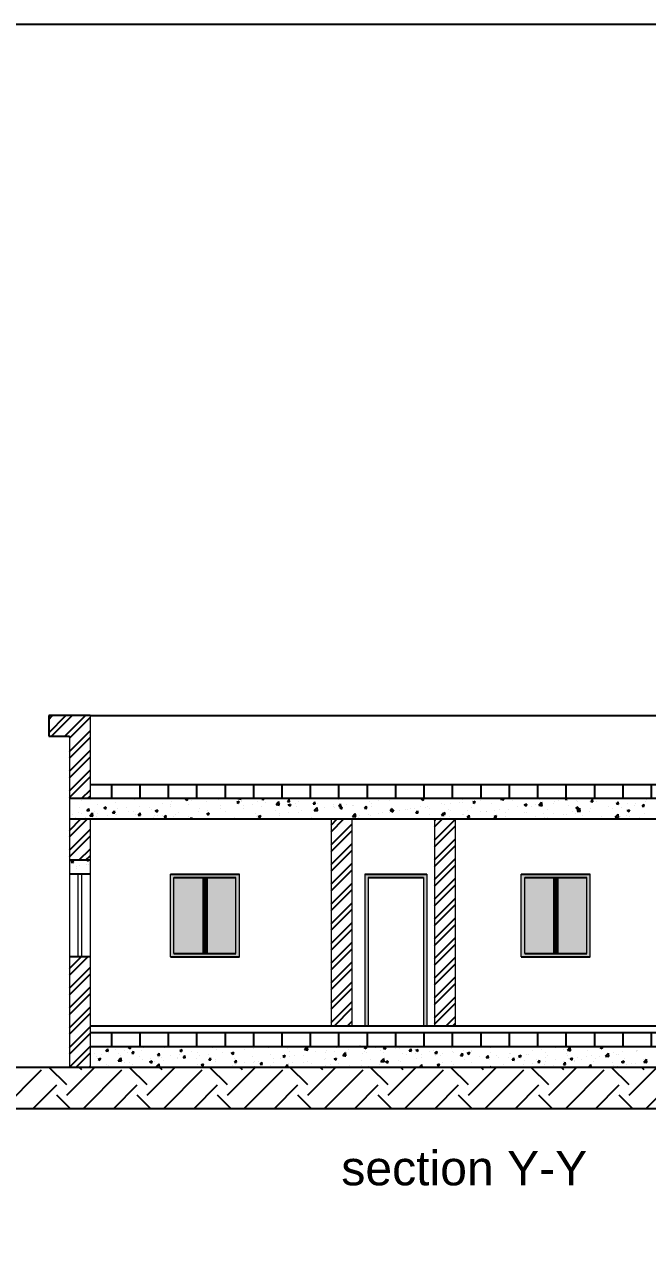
# Model space of a CAD drawing. Header units: inches. Extents: x -59 to 212, y 9 to 737.
# Drawn here: x 97.2 to 106.24, y 29.6 to 47.48 of the extents above; entities that cross this region are included whole.
import ezdxf

# ---------------------------------------------------------------- set-up
doc = ezdxf.new("R2010")
doc.units = ezdxf.units.IN
doc.header["$MEASUREMENT"] = 0
doc.styles.get("Standard").update_dxf_attribs({"font": 'arial.ttf'})

msp = doc.modelspace()

# ---------------------------------------------------------------- hatches: boundary and pattern name
h = msp.add_hatch()
h.set_pattern_fill('ANSI32', color=32, scale=0.54)
h.set_pattern_definition([(45, (-48.76228, 0), (-0.14318912, 0.14318912), []), (45, (-48.66682, 0), (-0.14318912, 0.14318912), [])])
h.paths.add_polyline_path([(103.44672, 35.94638), (103.14672, 35.94638), (103.14672, 32.94638), (103.44672, 32.94638)])
h.paths.add_polyline_path([(101.94672, 35.94638), (101.64672, 35.94638), (101.64672, 32.94638), (101.94672, 32.94638)])
h.paths.add_polyline_path([(108.04672, 35.94638), (107.74672, 35.94638), (107.74672, 32.94638), (108.04672, 32.94638)])
h.paths.add_polyline_path([(112.04672, 35.94638), (111.74672, 35.94638), (111.74672, 32.34638), (112.04672, 32.34638)])
h.paths.add_polyline_path([(112.04672, 37.14638), (112.34672, 37.14638), (112.34672, 37.44638), (111.74672, 37.44638), (111.74672, 36.24638), (112.04672, 36.24638)])
h.paths.add_polyline_path([(98.14672, 37.44638), (97.54672, 37.44638), (97.54672, 37.14638), (97.84672, 37.14638), (97.84672, 36.24638), (98.14672, 36.24638)])
h.paths.add_polyline_path([(98.14672, 35.94638), (97.84672, 35.94638), (97.84672, 35.34638), (98.14672, 35.34638)])
h.paths.add_polyline_path([(98.14672, 33.94638), (97.84672, 33.94638), (97.84672, 32.34638), (98.14672, 32.34638)])
h = msp.add_hatch()
h.set_pattern_fill('ANSI31', color=0, scale=3.3, angle=45)
h.set_pattern_definition([(90, (-30.6514, 0), (-0.4125, 8e-17), [])])
h.paths.add_polyline_path([(111.74672, 32.84638), (101.84672, 32.84638), (101.84672, 32.64638), (111.74672, 32.64638)])
h.paths.add_polyline_path([(101.84672, 32.84638), (98.14672, 32.84638), (98.14672, 32.64638), (101.84672, 32.64638)])
h.paths.add_polyline_path([(111.74672, 36.44638), (98.14672, 36.44638), (98.14672, 36.24638), (111.74672, 36.24638)])
h = msp.add_hatch(color=32)
h.dxf.hatch_style = 1
h.paths.add_polyline_path([(100.31589, 35.14638), (99.31589, 35.14638), (99.31589, 33.94638), (100.31589, 33.94638)])
h.paths.add_polyline_path([(99.36589, 35.09638), (99.36589, 33.99638), (100.26589, 33.99638), (100.26589, 35.09638)], flags=16)
h = msp.add_hatch(color=256)
h.dxf.hatch_style = 1
h.set_gradient(color1=(173, 221, 247), color2=(122, 175, 223))
h.paths.add_polyline_path([(99.79089, 35.09638), (99.36589, 35.09638), (99.36589, 33.99638), (99.79089, 33.99638)])
h.paths.add_polyline_path([(100.26589, 35.09638), (99.84089, 35.09638), (99.84089, 33.99638), (100.26589, 33.99638)])
h = msp.add_hatch(color=32)
h.dxf.hatch_style = 1
h.paths.add_polyline_path([(99.84089, 35.09638), (99.81589, 35.09638), (99.81589, 33.99638), (99.84089, 33.99638)])
h.paths.add_polyline_path([(99.81589, 35.09638), (99.79089, 35.09638), (99.79089, 33.99638), (99.81589, 33.99638)])
h = msp.add_hatch(color=32)
h.dxf.hatch_style = 1
h.paths.add_polyline_path([(103.03632, 35.14638), (102.13632, 35.14638), (102.13632, 32.94638), (102.18632, 32.94638), (102.18632, 35.09638), (102.98632, 35.09638), (102.98632, 32.94638), (103.03632, 32.94638)])
h = msp.add_hatch(color=32)
h.dxf.hatch_style = 1
h.paths.add_polyline_path([(105.40787, 35.14638), (104.40787, 35.14638), (104.40787, 33.94638), (105.40787, 33.94638)])
h.paths.add_polyline_path([(104.45787, 35.09638), (104.45787, 33.99638), (105.35787, 33.99638), (105.35787, 35.09638)], flags=16)
h = msp.add_hatch(color=256)
h.dxf.hatch_style = 1
h.set_gradient(color1=(173, 221, 247), color2=(122, 175, 223))
h.paths.add_polyline_path([(104.88287, 35.09638), (104.45787, 35.09638), (104.45787, 33.99638), (104.88287, 33.99638)])
h.paths.add_polyline_path([(105.35787, 35.09638), (104.93287, 35.09638), (104.93287, 33.99638), (105.35787, 33.99638)])
h = msp.add_hatch(color=32)
h.dxf.hatch_style = 1
h.paths.add_polyline_path([(104.93287, 35.09638), (104.90787, 35.09638), (104.90787, 33.99638), (104.93287, 33.99638)])
h.paths.add_polyline_path([(104.90787, 35.09638), (104.88287, 35.09638), (104.88287, 33.99638), (104.90787, 33.99638)])
h = msp.add_hatch()
h.set_pattern_fill('EARTH', color=0, scale=3.3, angle=45)
h.set_pattern_definition([(45, (-48.7623, 0), (1e-16, 1.166726), [0.825, -0.825]), (45, (-48.98104, 0.2188), (1e-16, 1.166726), [0.825, -0.825]), (45, (-49.1998, 0.4375), (1e-16, 1.166726), [0.825, -0.825]), (135, (-49.1998, 0.5834), (-1.166726, 1e-16), [0.825, -0.825]), (135, (-48.98104, 0.8021), (-1.166726, 1e-16), [0.825, -0.825]), (135, (-48.7623, 1.0209), (-1.166726, 1e-16), [0.825, -0.825])])
h.paths.add_polyline_path([(115.19793, 32.34638), (76.05983, 32.34638), (76.05983, 31.74638), (115.19793, 31.74638)])

# ---------------------------------------------------------------- linework, layer by layer
at = {"color": 32}
for p, q in [((98.14672, 37.44638), (97.54672, 37.44638)), ((97.54672, 37.44638), (97.54672, 37.14638)), ((97.54672, 37.14638), (97.84672, 37.14638))]:
    msp.add_line(p, q, dxfattribs=at)
at = {"color": 32, "lineweight": 0}
for p, q in [((98.14672, 37.44638), (98.14672, 36.24638)), ((97.84672, 37.14638), (97.84672, 32.34638)), ((98.14672, 35.94638), (98.14672, 32.34638)), ((101.64672, 35.94638), (101.64672, 32.94638)), ((101.94672, 35.94638), (101.94672, 32.94638)), ((103.14672, 35.94638), (103.14672, 32.94638)), ((103.44672, 35.94638), (103.44672, 32.94638)), ((97.97172, 35.14638), (97.97172, 33.94638)), ((98.02172, 35.14638), (98.02172, 33.94638))]:
    msp.add_line(p, q, dxfattribs=at)
for p, q in [((98.14672, 37.44638), (111.74672, 37.44638)), ((98.14672, 36.44638), (111.74672, 36.44638)), ((97.84672, 36.24638), (112.04672, 36.24638)), ((97.84672, 35.94638), (112.04672, 35.94638)), ((98.14672, 35.34638), (97.84672, 35.34638)), ((98.14672, 35.14638), (97.84672, 35.14638)), ((99.79089, 35.09638), (99.79089, 33.99638)), ((99.81589, 35.09638), (99.81589, 33.99638)), ((99.84089, 35.09638), (99.84089, 33.99638)), ((104.88287, 35.09638), (104.88287, 33.99638)), ((104.90787, 35.09638), (104.90787, 33.99638)), ((104.93287, 35.09638), (104.93287, 33.99638)), ((98.14672, 33.94638), (97.84672, 33.94638)), ((98.14672, 32.94638), (111.74672, 32.94638)), ((98.14672, 32.84638), (111.74672, 32.84638)), ((98.14672, 32.64638), (111.74672, 32.64638)), ((76.05983, 32.34638), (115.19793, 32.34638)), ((76.05983, 31.74638), (115.19793, 31.74638))]:
    msp.add_line(p, q)
at = {"color": 0, "linetype": 'Continuous'}
for p, q in [((97.98729, 36.11786), (97.98729, 36.11786)), ((98.02504, 36.21028), (98.02504, 36.21028)), ((98.15522, 36.22742), (98.15522, 36.22742)), ((98.24994, 36.15115), (98.24994, 36.15115)), ((98.34622, 36.10667), (98.38263, 36.12065)), ((98.37209, 36.08923), (98.38263, 36.12065)), ((98.52002, 36.19013), (98.52002, 36.19013)), ((98.78701, 36.22675), (98.78701, 36.22675)), ((98.87089, 36.13456), (98.87089, 36.13456)), ((99.1993, 36.17779), (99.1993, 36.17779)), ((99.31001, 36.15932), (99.31001, 36.15932)), ((99.31342, 36.12592), (99.31342, 36.12592)), ((99.32947, 36.19493), (99.32947, 36.19493)), ((99.52641, 36.22086), (99.52641, 36.22086)), ((99.53044, 36.23275), (99.56597, 36.24638)), ((99.53044, 36.23275), (99.55631, 36.2153)), ((99.55631, 36.2153), (99.56674, 36.24638)), ((99.58041, 36.16253), (99.58041, 36.16253)), ((99.61327, 36.21138), (99.61327, 36.21138)), ((99.74081, 36.23477), (99.74081, 36.23477)), ((99.84307, 36.19582), (99.84307, 36.19582)), ((100.0184, 36.22305), (100.0184, 36.22305)), ((100.04113, 36.14926), (100.04113, 36.14926)), ((100.11315, 36.23481), (100.11315, 36.23481)), ((100.27775, 36.1911), (100.31416, 36.20508)), ((100.27775, 36.1911), (100.30362, 36.17365)), ((100.29271, 36.24194), (100.33896, 36.23476)), ((100.29274, 36.24197), (100.29697, 36.24638)), ((100.29599, 36.21132), (100.29599, 36.21132)), ((100.30362, 36.17365), (100.31416, 36.20508)), ((100.33896, 36.23476), (100.3376, 36.24638)), ((100.34438, 36.20131), (100.34438, 36.20131)), ((100.37355, 36.1453), (100.37355, 36.1453)), ((100.50372, 36.16244), (100.50372, 36.16244)), ((100.57358, 36.19959), (100.57358, 36.19959)), ((100.63647, 36.13161), (100.63647, 36.13161)), ((100.64063, 36.23205), (100.65265, 36.24638)), ((100.64063, 36.23205), (100.67171, 36.22933)), ((100.67171, 36.22933), (100.66856, 36.24638)), ((100.70066, 36.18836), (100.70066, 36.18836)), ((100.84767, 36.15587), (100.89392, 36.14869)), ((100.84771, 36.1559), (100.88821, 36.19811)), ((100.85117, 36.18786), (100.85117, 36.18786)), ((100.89392, 36.14869), (100.88818, 36.19808)), ((100.90655, 36.1706), (100.90655, 36.1706)), ((101.0136, 36.19942), (101.03867, 36.2293)), ((101.0136, 36.19942), (101.04468, 36.1967)), ((101.02506, 36.14945), (101.06147, 36.16343)), ((101.02506, 36.14945), (101.05092, 36.13201)), ((101.02907, 36.2316), (101.02907, 36.2316)), ((101.04468, 36.1967), (101.03867, 36.22929)), ((101.05092, 36.13201), (101.06147, 36.16343)), ((101.12875, 36.17613), (101.12875, 36.17613)), ((101.14949, 36.12344), (101.14949, 36.12344)), ((101.17354, 36.20721), (101.17354, 36.20721)), ((101.38658, 36.16679), (101.41165, 36.19666)), ((101.38658, 36.16679), (101.41766, 36.16407)), ((101.40267, 36.06983), (101.44317, 36.11204)), ((101.40634, 36.1644), (101.40634, 36.1644)), ((101.41766, 36.16407), (101.41165, 36.19666)), ((101.43619, 36.2405), (101.43619, 36.2405)), ((101.44889, 36.06262), (101.44314, 36.11201)), ((101.45275, 36.1755), (101.45275, 36.1755)), ((101.5478, 36.11281), (101.5478, 36.11281)), ((101.67797, 36.12995), (101.67797, 36.12995)), ((101.68393, 36.15267), (101.68393, 36.15267)), ((101.756, 36.22755), (101.756, 36.22755)), ((101.75955, 36.13416), (101.78462, 36.16403)), ((101.75955, 36.13416), (101.79063, 36.13144)), ((101.77237, 36.10781), (101.80878, 36.12178)), ((101.79063, 36.13144), (101.78462, 36.16403)), ((101.79823, 36.09036), (101.80877, 36.12178)), ((101.87491, 36.15587), (101.87491, 36.15587)), ((101.96152, 36.14095), (101.96152, 36.14095)), ((101.96694, 36.143), (101.96694, 36.143)), ((102.13253, 36.10153), (102.1576, 36.1314)), ((102.16361, 36.09881), (102.1576, 36.1314)), ((102.20332, 36.19911), (102.20332, 36.19911)), ((102.22959, 36.17629), (102.22959, 36.17629)), ((102.2391, 36.12922), (102.2391, 36.12922)), ((102.3335, 36.21625), (102.3335, 36.21625)), ((102.49967, 36.21527), (102.49967, 36.21527)), ((102.51669, 36.11749), (102.51669, 36.11749)), ((102.53044, 36.24217), (102.53044, 36.24217)), ((102.94756, 36.1255), (102.94756, 36.1255)), ((102.95659, 36.23388), (102.98916, 36.24638)), ((102.95659, 36.23388), (102.98245, 36.21643)), ((102.98245, 36.21643), (102.9925, 36.24638)), ((103.02299, 36.11207), (103.02299, 36.11207)), ((103.04917, 36.12338), (103.04917, 36.12338)), ((103.25082, 36.17756), (103.25082, 36.17756)), ((103.29307, 36.15106), (103.29307, 36.15106)), ((103.37757, 36.16662), (103.37757, 36.16662)), ((103.50775, 36.18376), (103.50775, 36.18376)), ((103.55407, 36.22961), (103.55407, 36.22961)), ((103.56006, 36.18767), (103.56006, 36.18767)), ((103.67867, 36.11544), (103.67867, 36.11544)), ((103.7039, 36.19223), (103.74031, 36.20621)), ((103.7039, 36.19223), (103.72976, 36.17479)), ((103.70469, 36.20968), (103.70469, 36.20968)), ((103.72976, 36.17479), (103.7403, 36.20621)), ((103.82272, 36.22096), (103.82272, 36.22096)), ((103.98193, 36.16749), (103.98193, 36.16749)), ((104.10853, 36.23206), (104.15477, 36.22488)), ((104.10856, 36.23209), (104.12227, 36.24638)), ((104.15477, 36.22488), (104.15227, 36.24638)), ((104.28519, 36.21955), (104.28519, 36.21955)), ((104.35346, 36.12346), (104.35346, 36.12346)), ((104.39531, 36.24159), (104.39531, 36.24159)), ((104.4512, 36.15059), (104.48761, 36.16456)), ((104.4512, 36.15059), (104.47707, 36.13314)), ((104.47707, 36.13314), (104.48761, 36.16456)), ((104.55182, 36.13413), (104.55182, 36.13413)), ((104.61612, 36.15675), (104.61612, 36.15675)), ((104.66349, 36.14599), (104.70974, 36.13881)), ((104.66352, 36.14602), (104.70402, 36.18823)), ((104.6729, 36.22986), (104.6729, 36.22986)), ((104.682, 36.15126), (104.682, 36.15126)), ((104.70974, 36.13881), (104.70399, 36.1882)), ((104.87894, 36.17719), (104.87894, 36.17719)), ((104.8862, 36.19574), (104.8862, 36.19574)), ((104.95049, 36.21813), (104.95049, 36.21813)), ((105.04418, 36.23162), (105.05657, 36.24638)), ((105.04418, 36.23162), (105.07526, 36.2289)), ((105.07526, 36.2289), (105.07204, 36.24638)), ((105.09029, 36.14168), (105.09029, 36.14168)), ((105.15318, 36.23235), (105.15318, 36.23235)), ((105.19851, 36.10894), (105.23492, 36.12292)), ((105.20735, 36.22043), (105.20735, 36.22043)), ((105.22438, 36.09149), (105.23492, 36.12292)), ((105.22808, 36.2064), (105.22808, 36.2064)), ((105.33752, 36.23757), (105.33752, 36.23757)), ((105.39355, 36.19373), (105.39355, 36.19373)), ((105.41716, 36.19899), (105.44222, 36.22886)), ((105.41716, 36.19899), (105.44824, 36.19627)), ((105.44824, 36.19627), (105.44222, 36.22886)), ((105.50566, 36.19467), (105.50566, 36.19467)), ((105.6796, 36.13152), (105.6796, 36.13152)), ((105.69681, 36.24579), (105.69681, 36.24579)), ((105.78325, 36.18295), (105.78325, 36.18295)), ((105.79013, 36.16636), (105.8152, 36.19623)), ((105.79013, 36.16636), (105.82121, 36.16364)), ((105.82121, 36.16363), (105.8152, 36.19623)), ((105.85625, 36.11877), (105.85625, 36.11877)), ((105.94659, 36.16814), (105.94659, 36.16814)), ((105.9512, 36.24107), (105.9512, 36.24107)), ((106.05319, 36.1447), (106.05319, 36.1447)), ((106.06084, 36.17122), (106.06084, 36.17122)), ((106.16311, 36.13372), (106.18817, 36.1636)), ((106.16311, 36.13372), (106.19419, 36.13101)), ((106.19419, 36.131), (106.18817, 36.1636)), ((106.20924, 36.20143), (106.20924, 36.20143)), ((106.22879, 36.22934), (106.22879, 36.22934)), ((97.88825, 36.00519), (97.88825, 36.00519)), ((97.92864, 35.94638), (97.94571, 35.95293)), ((97.94351, 35.94638), (97.94571, 35.95293)), ((97.97403, 36.03943), (97.97403, 36.03943)), ((98.01843, 36.02233), (98.01843, 36.02233)), ((98.08367, 35.96958), (98.08367, 35.96958)), ((98.09699, 35.9511), (98.09699, 35.9511)), ((98.10195, 36.06933), (98.12702, 36.0992)), ((98.10195, 36.06933), (98.13303, 36.06661)), ((98.13303, 36.06661), (98.12702, 36.0992)), ((98.14179, 35.99361), (98.18804, 35.98643)), ((98.14182, 35.99364), (98.18232, 36.03585)), ((98.18804, 35.98643), (98.18229, 36.03582)), ((98.21537, 36.04825), (98.21537, 36.04825)), ((98.24362, 35.97804), (98.24362, 35.97804)), ((98.25161, 36.0277), (98.25161, 36.0277)), ((98.34622, 36.10667), (98.37209, 36.08923)), ((98.36125, 35.95785), (98.36125, 35.95785)), ((98.40024, 36.00316), (98.40024, 36.00316)), ((98.47493, 36.0367), (98.49999, 36.06657)), ((98.47493, 36.0367), (98.50601, 36.03398)), ((98.50601, 36.03398), (98.49999, 36.06657)), ((98.5137, 36.01703), (98.5137, 36.01703)), ((98.5292, 36.01597), (98.5292, 36.01597)), ((98.54377, 36.09149), (98.54377, 36.09149)), ((98.67395, 36.10863), (98.67395, 36.10863)), ((98.7035, 36.05521), (98.7035, 36.05521)), ((98.73403, 35.94638), (98.73729, 35.94978)), ((98.73765, 35.94638), (98.73726, 35.94975)), ((98.78069, 36.05364), (98.78069, 36.05364)), ((98.80679, 36.00424), (98.80679, 36.00424)), ((98.8479, 36.00407), (98.87297, 36.03394)), ((98.8479, 36.00407), (98.87898, 36.00135)), ((98.87898, 36.00135), (98.87297, 36.03394)), ((99.00676, 36.10727), (99.00676, 36.10727)), ((99.04334, 36.08693), (99.04334, 36.08693)), ((99.0625, 35.9727), (99.0625, 35.9727)), ((99.08438, 35.99251), (99.08438, 35.99251)), ((99.09353, 36.06503), (99.12994, 36.07901)), ((99.09353, 36.06503), (99.11939, 36.04758)), ((99.11939, 36.04758), (99.12994, 36.07901)), ((99.13136, 35.99309), (99.13136, 35.99309)), ((99.19268, 35.98983), (99.19268, 35.98983)), ((99.22088, 35.97144), (99.24595, 36.00131)), ((99.22088, 35.97144), (99.25196, 35.96872)), ((99.25196, 35.96872), (99.24594, 36.00131)), ((99.3071, 35.95281), (99.3071, 35.95281)), ((99.36196, 35.98078), (99.36196, 35.98078)), ((99.38962, 36.01576), (99.38962, 36.01576)), ((99.43461, 36.04515), (99.43461, 36.04515)), ((99.57409, 35.98943), (99.57409, 35.98943)), ((99.60021, 35.94638), (99.61892, 35.96868)), ((99.62303, 35.94638), (99.61892, 35.96868)), ((99.63955, 35.96906), (99.63955, 35.96906)), ((99.71802, 36.059), (99.71802, 36.059)), ((99.73787, 36.0972), (99.73787, 36.0972)), ((99.83674, 36.02272), (99.83674, 36.02272)), ((99.84084, 36.02338), (99.87724, 36.03736)), ((99.84084, 36.02338), (99.8667, 36.00594)), ((99.8482, 36.07614), (99.8482, 36.07614)), ((99.8667, 36.00594), (99.87724, 36.03736)), ((99.91714, 35.95733), (99.91714, 35.95733)), ((100.04514, 36.10206), (100.04514, 36.10206)), ((100.10682, 36.06171), (100.10682, 36.06171)), ((100.23972, 35.96728), (100.23972, 35.96728)), ((100.36693, 35.95734), (100.36693, 35.95734)), ((100.37381, 36.09832), (100.37381, 36.09832)), ((100.54298, 36.01933), (100.54298, 36.01933)), ((100.56387, 35.98327), (100.56387, 35.98327)), ((100.58814, 35.98174), (100.62455, 35.99571)), ((100.58814, 35.98174), (100.61401, 35.96429)), ((100.61401, 35.96429), (100.62455, 35.99571)), ((100.63014, 35.9585), (100.63014, 35.9585)), ((100.84623, 36.07139), (100.84623, 36.07139)), ((100.89227, 36.02651), (100.89227, 36.02651)), ((100.90023, 35.99749), (100.90023, 35.99749)), ((101.02245, 36.04364), (101.02245, 36.04364)), ((101.16721, 36.0341), (101.16721, 36.0341)), ((101.21939, 36.06957), (101.21939, 36.06957)), ((101.35183, 35.94638), (101.37186, 35.95407)), ((101.36928, 35.94638), (101.37186, 35.95407)), ((101.40264, 36.0698), (101.44889, 36.06262)), ((101.42987, 36.06739), (101.42987, 36.06739)), ((101.69995, 36.10638), (101.69995, 36.10638)), ((101.73812, 35.95078), (101.73812, 35.95078)), ((101.77237, 36.10781), (101.79823, 36.09036)), ((101.95761, 35.98373), (102.00385, 35.97655)), ((101.95764, 35.98376), (101.99814, 36.02597)), ((101.96061, 35.96989), (101.96061, 35.96989)), ((102.00385, 35.97655), (101.99811, 36.02594)), ((102.03779, 35.96934), (102.03779, 35.96934)), ((102.06652, 35.99401), (102.06652, 35.99401)), ((102.13253, 36.10153), (102.16361, 36.09881)), ((102.1967, 36.01115), (102.1967, 36.01115)), ((102.22327, 36.00318), (102.22327, 36.00318)), ((102.34105, 36.0214), (102.34105, 36.0214)), ((102.39364, 36.03708), (102.39364, 36.03708)), ((102.49335, 36.04217), (102.49335, 36.04217)), ((102.5055, 36.0689), (102.53057, 36.09877)), ((102.5055, 36.0689), (102.53658, 36.06618)), ((102.51967, 36.06616), (102.55608, 36.08014)), ((102.51967, 36.06616), (102.54554, 36.04872)), ((102.53658, 36.06617), (102.53057, 36.09877)), ((102.54554, 36.04872), (102.55608, 36.08014)), ((102.6443, 36.07345), (102.6443, 36.07345)), ((102.72205, 36.08032), (102.72205, 36.08032)), ((102.76034, 36.07878), (102.76034, 36.07878)), ((102.7689, 35.95927), (102.7689, 35.95927)), ((102.79428, 36.10576), (102.79428, 36.10576)), ((102.85222, 36.09745), (102.85222, 36.09745)), ((102.87848, 36.03626), (102.90355, 36.06614)), ((102.87848, 36.03626), (102.90956, 36.03355)), ((102.90956, 36.03354), (102.90355, 36.06614)), ((103.07187, 36.09403), (103.07187, 36.09403)), ((103.07216, 36.01133), (103.07216, 36.01133)), ((103.24078, 35.96152), (103.24078, 35.96152)), ((103.25145, 36.00363), (103.27652, 36.03351)), ((103.25145, 36.00363), (103.28254, 36.00091)), ((103.26698, 36.02452), (103.30339, 36.03849)), ((103.26698, 36.02452), (103.29285, 36.00707)), ((103.28253, 36.00091), (103.27652, 36.03351)), ((103.28675, 35.97795), (103.28675, 35.97795)), ((103.29284, 36.00707), (103.30339, 36.03849)), ((103.34945, 36.0823), (103.34945, 36.0823)), ((103.37095, 35.97866), (103.37095, 35.97866)), ((103.37542, 36.06338), (103.37542, 36.06338)), ((103.55374, 36.01457), (103.55374, 36.01457)), ((103.56789, 36.00459), (103.56789, 36.00459)), ((103.62443, 35.971), (103.6495, 36.00088)), ((103.62443, 35.971), (103.65551, 35.96828)), ((103.62704, 36.07057), (103.62704, 36.07057)), ((103.65551, 35.96828), (103.6495, 36.00088)), ((103.81639, 36.04786), (103.81639, 36.04786)), ((103.8963, 36.04782), (103.8963, 36.04782)), ((103.90463, 36.05885), (103.90463, 36.05885)), ((104.00413, 35.94638), (104.02247, 35.96825)), ((104.01429, 35.98287), (104.0507, 35.99685)), ((104.01429, 35.98287), (104.04015, 35.96542)), ((104.02651, 35.94638), (104.02247, 35.96825)), ((104.02648, 36.06496), (104.02648, 36.06496)), ((104.04015, 35.96542), (104.0507, 35.99685)), ((104.08647, 36.08685), (104.08647, 36.08685)), ((104.18052, 35.98552), (104.18052, 35.98552)), ((104.18222, 36.04712), (104.18222, 36.04712)), ((104.22342, 36.09089), (104.22342, 36.09089)), ((104.34714, 35.95035), (104.34714, 35.95035)), ((104.4598, 36.03539), (104.4598, 36.03539)), ((104.48378, 36.03757), (104.48378, 36.03757)), ((104.60979, 35.98364), (104.60979, 35.98364)), ((104.73739, 36.02366), (104.73739, 36.02366)), ((104.74214, 35.9721), (104.74214, 35.9721)), ((104.77503, 35.94638), (104.798, 35.9552)), ((104.78704, 36.08963), (104.78704, 36.08963)), ((104.79504, 35.94638), (104.798, 35.9552)), ((104.87987, 36.02263), (104.87987, 36.02263)), ((105.01498, 36.01193), (105.01498, 36.01193)), ((105.07055, 36.01533), (105.07055, 36.01533)), ((105.14686, 36.05924), (105.14686, 36.05924)), ((105.19851, 36.10894), (105.22438, 36.0915)), ((105.20073, 36.03247), (105.20073, 36.03247)), ((105.21846, 36.05992), (105.2647, 36.05274)), ((105.21849, 36.05995), (105.25899, 36.10216)), ((105.2647, 36.05274), (105.25896, 36.10213)), ((105.29257, 36.0002), (105.29257, 36.0002)), ((105.39767, 36.0584), (105.39767, 36.0584)), ((105.40952, 36.09253), (105.40952, 36.09253)), ((105.57016, 35.98847), (105.57016, 35.98847)), ((105.67327, 35.95842), (105.67327, 35.95842)), ((105.72607, 36.10163), (105.72607, 36.10163)), ((105.77342, 35.97385), (105.81967, 35.96667)), ((105.77345, 35.97388), (105.81396, 36.01609)), ((105.81967, 35.96667), (105.81392, 36.01606)), ((105.84774, 35.97675), (105.84774, 35.97675)), ((105.94026, 35.99503), (105.94026, 35.99503)), ((105.94582, 36.0673), (105.98223, 36.08127)), ((105.94582, 36.0673), (105.97168, 36.04985)), ((105.97168, 36.04985), (105.98223, 36.08127)), ((105.9786, 35.98758), (105.9786, 35.98758)), ((106.12533, 35.96502), (106.12533, 35.96502)), ((106.20292, 36.02832), (106.20292, 36.02832)), ((97.87328, 35.31968), (97.89568, 35.34638)), ((97.87328, 35.31968), (97.90436, 35.31696)), ((97.90436, 35.31696), (97.89893, 35.34638)), ((97.94344, 35.23334), (97.94344, 35.23334)), ((97.95567, 35.25233), (97.95567, 35.25233)), ((97.99659, 35.27111), (97.99659, 35.27111)), ((98.09545, 35.29263), (98.09545, 35.29263)), ((98.10227, 35.34638), (98.11904, 35.33507)), ((98.11904, 35.33507), (98.12283, 35.34638)), ((98.12676, 35.28825), (98.12676, 35.28825)), ((98.21392, 32.54457), (98.21392, 32.54457)), ((98.37833, 32.5817), (98.4034, 32.61158)), ((98.37833, 32.5817), (98.40941, 32.57898)), ((98.38724, 32.55493), (98.38724, 32.55493)), ((98.40941, 32.57898), (98.4034, 32.61158)), ((98.51718, 32.59662), (98.51718, 32.59662)), ((98.56674, 32.53991), (98.56674, 32.53991)), ((98.65423, 32.59155), (98.65423, 32.59155)), ((98.69692, 32.55704), (98.69692, 32.55704)), ((98.70212, 32.62968), (98.73853, 32.64366)), ((98.70212, 32.62968), (98.72799, 32.61223)), ((98.72798, 32.61223), (98.73853, 32.64366)), ((98.75131, 32.54907), (98.77638, 32.57895)), ((98.75131, 32.54907), (98.78239, 32.54635)), ((98.78239, 32.54635), (98.77637, 32.57894)), ((98.89386, 32.58297), (98.89386, 32.58297)), ((98.91688, 32.62484), (98.91688, 32.62484)), ((99.12428, 32.51644), (99.14935, 32.54631)), ((99.15536, 32.51372), (99.14935, 32.54631)), ((99.22226, 32.62621), (99.22226, 32.62621)), ((99.35244, 32.64335), (99.35244, 32.64335)), ((99.44943, 32.58804), (99.48584, 32.60201)), ((99.44943, 32.58804), (99.47529, 32.57059)), ((99.47529, 32.57059), (99.48584, 32.60201)), ((99.62554, 32.57081), (99.62554, 32.57081)), ((99.71028, 32.56062), (99.71028, 32.56062)), ((99.9288, 32.62287), (99.9288, 32.62287)), ((99.98036, 32.59961), (99.98036, 32.59961)), ((100.06811, 32.55048), (100.06811, 32.55048)), ((100.19673, 32.54639), (100.23314, 32.56037)), ((100.19673, 32.54639), (100.2226, 32.52894)), ((100.2226, 32.52894), (100.23314, 32.56037)), ((100.24735, 32.63622), (100.24735, 32.63622)), ((100.39651, 32.59372), (100.39651, 32.59372)), ((100.46401, 32.63688), (100.46401, 32.63688)), ((100.52669, 32.61085), (100.52669, 32.61085)), ((100.72363, 32.63678), (100.72363, 32.63678)), ((100.74159, 32.62515), (100.74159, 32.62515)), ((101.01918, 32.61342), (101.01918, 32.61342)), ((101.04075, 32.57201), (101.04075, 32.57201)), ((101.26132, 32.60019), (101.30757, 32.59302)), ((101.26135, 32.60023), (101.30186, 32.64244)), ((101.29677, 32.60169), (101.29677, 32.60169)), ((101.30757, 32.59302), (101.30182, 32.64241)), ((101.30341, 32.6053), (101.30341, 32.6053)), ((101.42361, 32.57287), (101.42361, 32.57287)), ((101.57076, 32.56123), (101.57076, 32.56123)), ((101.57349, 32.64429), (101.57349, 32.64429)), ((101.57436, 32.58996), (101.57436, 32.58996)), ((101.70094, 32.57836), (101.70094, 32.57836)), ((101.72687, 32.62493), (101.72687, 32.62493)), ((101.81632, 32.51416), (101.84672, 32.54585)), ((101.84672, 32.54585), (101.85682, 32.55637)), ((101.85194, 32.57824), (101.85194, 32.57824)), ((101.86253, 32.50695), (101.85679, 32.55634)), ((101.89788, 32.60429), (101.89788, 32.60429)), ((102.01989, 32.63636), (102.01989, 32.63636)), ((102.03763, 32.64638), (102.06702, 32.64381)), ((102.06701, 32.64381), (102.06654, 32.64638)), ((102.09681, 32.54108), (102.09681, 32.54108)), ((102.12826, 32.63081), (102.16467, 32.64479)), ((102.12826, 32.63081), (102.15413, 32.61337)), ((102.12953, 32.56651), (102.12953, 32.56651)), ((102.15413, 32.61337), (102.16467, 32.64479)), ((102.15472, 32.56281), (102.15472, 32.56281)), ((102.29748, 32.62463), (102.29748, 32.62463)), ((102.36689, 32.58007), (102.36689, 32.58007)), ((102.40712, 32.55478), (102.40712, 32.55478)), ((102.40891, 32.6139), (102.43398, 32.64377)), ((102.40891, 32.6139), (102.43999, 32.61118)), ((102.43999, 32.61118), (102.43398, 32.64377)), ((102.45798, 32.61486), (102.45798, 32.61486)), ((102.57507, 32.6129), (102.57507, 32.6129)), ((102.63387, 32.61669), (102.63387, 32.61669)), ((102.68471, 32.54305), (102.68471, 32.54305)), ((102.78188, 32.58127), (102.80695, 32.61114)), ((102.78188, 32.58127), (102.81297, 32.57855)), ((102.81296, 32.57855), (102.80695, 32.61114)), ((102.85265, 32.60117), (102.85265, 32.60117)), ((102.87519, 32.54587), (102.87519, 32.54587)), ((102.87557, 32.58917), (102.91198, 32.60315)), ((102.87557, 32.58917), (102.90144, 32.57172)), ((102.90144, 32.57172), (102.91198, 32.60315)), ((103.07213, 32.5718), (103.07213, 32.5718)), ((103.13024, 32.58944), (103.13024, 32.58944)), ((103.15486, 32.54864), (103.17993, 32.57851)), ((103.15486, 32.54864), (103.18594, 32.54592)), ((103.18594, 32.54592), (103.17993, 32.57851)), ((103.26309, 32.537), (103.26309, 32.537)), ((103.40054, 32.61503), (103.40054, 32.61503)), ((103.40783, 32.57771), (103.40783, 32.57771)), ((103.42727, 32.55247), (103.42727, 32.55247)), ((103.52784, 32.51601), (103.5529, 32.54588)), ((103.53072, 32.63217), (103.53072, 32.63217)), ((103.55892, 32.51328), (103.5529, 32.54588)), ((103.56634, 32.58905), (103.56634, 32.58905)), ((103.62288, 32.54752), (103.65929, 32.5615)), ((103.62288, 32.54752), (103.64874, 32.53008)), ((103.64874, 32.53008), (103.65929, 32.5615)), ((103.68542, 32.56598), (103.68542, 32.56598)), ((103.68993, 32.58576), (103.68993, 32.58576)), ((103.8696, 32.6411), (103.8696, 32.6411)), ((103.96001, 32.62475), (103.96001, 32.62475)), ((103.963, 32.55426), (103.963, 32.55426)), ((104.24059, 32.54253), (104.24059, 32.54253)), ((104.24638, 32.53931), (104.24638, 32.53931)), ((104.57479, 32.58254), (104.57479, 32.58254)), ((104.70497, 32.59968), (104.70497, 32.59968)), ((104.75341, 32.56054), (104.75341, 32.56054)), ((104.90191, 32.62561), (104.90191, 32.62561)), ((105.0204, 32.59715), (105.0204, 32.59715)), ((105.06116, 32.53906), (105.06116, 32.53906)), ((105.07714, 32.59032), (105.12338, 32.58314)), ((105.07717, 32.59035), (105.11767, 32.63256)), ((105.12338, 32.58314), (105.11764, 32.63253)), ((105.28305, 32.63044), (105.28305, 32.63044)), ((105.36442, 32.59111), (105.36442, 32.59111)), ((105.55441, 32.63195), (105.59082, 32.64592)), ((105.55441, 32.63195), (105.58028, 32.6145)), ((105.58027, 32.6145), (105.59082, 32.64592)), ((105.63214, 32.50428), (105.67264, 32.54649)), ((105.66767, 32.64317), (105.66767, 32.64317)), ((105.67835, 32.49707), (105.6726, 32.54646)), ((105.74904, 32.55005), (105.74904, 32.55005)), ((105.87922, 32.56719), (105.87922, 32.56719)), ((106.07616, 32.59312), (106.07616, 32.59312)), ((106.07645, 32.56622), (106.07645, 32.56622)), ((106.09553, 32.58105), (106.09553, 32.58105)), ((98.23833, 32.49667), (98.23833, 32.49667)), ((98.2652, 32.46196), (98.30161, 32.47594)), ((98.2652, 32.46196), (98.29107, 32.44452)), ((98.29107, 32.44452), (98.30161, 32.47594)), ((98.3078, 32.52451), (98.3078, 32.52451)), ((98.38091, 32.38183), (98.38091, 32.38183)), ((98.41251, 32.36259), (98.41251, 32.36259)), ((98.55544, 32.43793), (98.60168, 32.43076)), ((98.55547, 32.43797), (98.59597, 32.48018)), ((98.58538, 32.51278), (98.58538, 32.51278)), ((98.60168, 32.43076), (98.59594, 32.48015)), ((98.6479, 32.41844), (98.6479, 32.41844)), ((98.71577, 32.41465), (98.71577, 32.41465)), ((98.75706, 32.37788), (98.75706, 32.37788)), ((98.86297, 32.50105), (98.86297, 32.50105)), ((98.91056, 32.45173), (98.91056, 32.45173)), ((99.01251, 32.42032), (99.04892, 32.4343)), ((99.01251, 32.42032), (99.03838, 32.40287)), ((99.01903, 32.4667), (99.01903, 32.4667)), ((99.03838, 32.40287), (99.04892, 32.4343)), ((99.08547, 32.42111), (99.08547, 32.42111)), ((99.11043, 32.3519), (99.15093, 32.39411)), ((99.12428, 32.51644), (99.15536, 32.51372)), ((99.14056, 32.48932), (99.14056, 32.48932)), ((99.15645, 32.34638), (99.1509, 32.39408)), ((99.18064, 32.49072), (99.18064, 32.49072)), ((99.21564, 32.43825), (99.21564, 32.43825)), ((99.32228, 32.51876), (99.32228, 32.51876)), ((99.41258, 32.46418), (99.41258, 32.46418)), ((99.41815, 32.47759), (99.41815, 32.47759)), ((99.44763, 32.52733), (99.44763, 32.52733)), ((99.49726, 32.48381), (99.52233, 32.51368)), ((99.49726, 32.48381), (99.52834, 32.48109)), ((99.52834, 32.48109), (99.52233, 32.51368)), ((99.69573, 32.46586), (99.69573, 32.46586)), ((99.70396, 32.38752), (99.70396, 32.38752)), ((99.74099, 32.50742), (99.74099, 32.50742)), ((99.75982, 32.37867), (99.79623, 32.39265)), ((99.75982, 32.37867), (99.78568, 32.36123)), ((99.78568, 32.36123), (99.79623, 32.39265)), ((99.87023, 32.45118), (99.8953, 32.48105)), ((99.87023, 32.45118), (99.90131, 32.44846)), ((99.87117, 32.52455), (99.87117, 32.52455)), ((99.90131, 32.44846), (99.8953, 32.48105)), ((99.97332, 32.45414), (99.97332, 32.45414)), ((99.97404, 32.4265), (99.97404, 32.4265)), ((100.21058, 32.36466), (100.21058, 32.36466)), ((100.24103, 32.46312), (100.24103, 32.46312)), ((100.24321, 32.41855), (100.26828, 32.44842)), ((100.24321, 32.41855), (100.27429, 32.41583)), ((100.25091, 32.44241), (100.25091, 32.44241)), ((100.25972, 32.38862), (100.25972, 32.38862)), ((100.27429, 32.41582), (100.26828, 32.44842)), ((100.38989, 32.40576), (100.38989, 32.40576)), ((100.50368, 32.49641), (100.50368, 32.49641)), ((100.51384, 32.41671), (100.51384, 32.41671)), ((100.5285, 32.43068), (100.5285, 32.43068)), ((100.58683, 32.43169), (100.58683, 32.43169)), ((100.61618, 32.38591), (100.64125, 32.41579)), ((100.61618, 32.38591), (100.64726, 32.3832)), ((100.64726, 32.38319), (100.64125, 32.41579)), ((100.76744, 32.36229), (100.76744, 32.36229)), ((100.77376, 32.5354), (100.77376, 32.5354)), ((100.80608, 32.41895), (100.80608, 32.41895)), ((100.8171, 32.46876), (100.8171, 32.46876)), ((100.91524, 32.47492), (100.91524, 32.47492)), ((100.94404, 32.50474), (100.98045, 32.51872)), ((100.94404, 32.50474), (100.96991, 32.4873)), ((100.96991, 32.4873), (100.98045, 32.51872)), ((100.98916, 32.35328), (101.01423, 32.38316)), ((101.02024, 32.35056), (101.01423, 32.38316)), ((101.03443, 32.3989), (101.03443, 32.3989)), ((101.04542, 32.49206), (101.04542, 32.49206)), ((101.08367, 32.40722), (101.08367, 32.40722)), ((101.12035, 32.52082), (101.12035, 32.52082)), ((101.24236, 32.51799), (101.24236, 32.51799)), ((101.24495, 32.40664), (101.24495, 32.40664)), ((101.29708, 32.43219), (101.29708, 32.43219)), ((101.36126, 32.39549), (101.36126, 32.39549)), ((101.54821, 32.4587), (101.54821, 32.4587)), ((101.56414, 32.37327), (101.56414, 32.37327)), ((101.56716, 32.47118), (101.56716, 32.47118)), ((101.63885, 32.38376), (101.63885, 32.38376)), ((101.69135, 32.4631), (101.72776, 32.47707)), ((101.69135, 32.4631), (101.71721, 32.44565)), ((101.71721, 32.44565), (101.72776, 32.47707)), ((101.76109, 32.3992), (101.76109, 32.3992)), ((101.81629, 32.51412), (101.84672, 32.5094)), ((101.83415, 32.50779), (101.83415, 32.50779)), ((101.84672, 32.5094), (101.86253, 32.50695)), ((101.85147, 32.51075), (101.85147, 32.51075)), ((101.91644, 32.37204), (101.91644, 32.37204)), ((102.08949, 32.44243), (102.08949, 32.44243)), ((102.09048, 32.36798), (102.09048, 32.36798)), ((102.19402, 32.36031), (102.19402, 32.36031)), ((102.21967, 32.45957), (102.21967, 32.45957)), ((102.35332, 32.38083), (102.35332, 32.38083)), ((102.36056, 32.40697), (102.36056, 32.40697)), ((102.37125, 32.42805), (102.4175, 32.42088)), ((102.37128, 32.42809), (102.41179, 32.4703)), ((102.4175, 32.42088), (102.41175, 32.47027)), ((102.41661, 32.4855), (102.41661, 32.4855)), ((102.43866, 32.42145), (102.47507, 32.43543)), ((102.43866, 32.42145), (102.46452, 32.40401)), ((102.46452, 32.40401), (102.47506, 32.43543)), ((102.62755, 32.44358), (102.62755, 32.44358)), ((102.65657, 32.43289), (102.65657, 32.43289)), ((102.74502, 32.52873), (102.74502, 32.52873)), ((102.89021, 32.47687), (102.89021, 32.47687)), ((102.93044, 32.34638), (102.96675, 32.38423)), ((102.93534, 32.36671), (102.93534, 32.36671)), ((102.95983, 32.48494), (102.95983, 32.48494)), ((102.96229, 32.53132), (102.96229, 32.53132)), ((102.97112, 32.34638), (102.96672, 32.3842)), ((103.16029, 32.51586), (103.16029, 32.51586)), ((103.18596, 32.37981), (103.22237, 32.39378)), ((103.18596, 32.37981), (103.21183, 32.36236)), ((103.21183, 32.36236), (103.22237, 32.39378)), ((103.23988, 32.51959), (103.23988, 32.51959)), ((103.26374, 32.40994), (103.26374, 32.40994)), ((103.39392, 32.42708), (103.39392, 32.42708)), ((103.42095, 32.37937), (103.42095, 32.37937)), ((103.51747, 32.50786), (103.51747, 32.50786)), ((103.52784, 32.51601), (103.55892, 32.51329)), ((103.59086, 32.45301), (103.59086, 32.45301)), ((103.68361, 32.41266), (103.68361, 32.41266)), ((103.79506, 32.49614), (103.79506, 32.49614)), ((103.90081, 32.48337), (103.92588, 32.51325)), ((103.90081, 32.48337), (103.93189, 32.48066)), ((103.91927, 32.49624), (103.91927, 32.49624)), ((103.93189, 32.48065), (103.92588, 32.51325)), ((103.95369, 32.45164), (103.95369, 32.45164)), ((104.04944, 32.51338), (104.04944, 32.51338)), ((104.07264, 32.48441), (104.07264, 32.48441)), ((104.15139, 32.38289), (104.15139, 32.38289)), ((104.22068, 32.48826), (104.22068, 32.48826)), ((104.27379, 32.45074), (104.29885, 32.48062)), ((104.27379, 32.45074), (104.30487, 32.44802)), ((104.30487, 32.44802), (104.29885, 32.48062)), ((104.35023, 32.47268), (104.35023, 32.47268)), ((104.37019, 32.50588), (104.4066, 32.51985)), ((104.37019, 32.50588), (104.39605, 32.48843)), ((104.39605, 32.48843), (104.40659, 32.51985)), ((104.43799, 32.37745), (104.43799, 32.37745)), ((104.45465, 32.43495), (104.45465, 32.43495)), ((104.48333, 32.52155), (104.48333, 32.52155)), ((104.51818, 32.5308), (104.51818, 32.5308)), ((104.56817, 32.39459), (104.56817, 32.39459)), ((104.62782, 32.46095), (104.62782, 32.46095)), ((104.64676, 32.41811), (104.67183, 32.44799)), ((104.64676, 32.41811), (104.67784, 32.41539)), ((104.67784, 32.41539), (104.67183, 32.44799)), ((104.74709, 32.38743), (104.74709, 32.38743)), ((104.7579, 32.487), (104.7579, 32.487)), ((104.76511, 32.42052), (104.76511, 32.42052)), ((104.79577, 32.51907), (104.79577, 32.51907)), ((104.8825, 32.37283), (104.8825, 32.37283)), ((104.90541, 32.44922), (104.90541, 32.44922)), ((105.01408, 32.42404), (105.01408, 32.42404)), ((105.01974, 32.38548), (105.0448, 32.41536)), ((105.01974, 32.38548), (105.05082, 32.38276)), ((105.05082, 32.38276), (105.0448, 32.41536)), ((105.07335, 32.50734), (105.07335, 32.50734)), ((105.09352, 32.46375), (105.09352, 32.46375)), ((105.11749, 32.46423), (105.1539, 32.47821)), ((105.11749, 32.46423), (105.14336, 32.44679)), ((105.14336, 32.44679), (105.1539, 32.47821)), ((105.183, 32.43749), (105.183, 32.43749)), ((105.18576, 32.42488), (105.18576, 32.42488)), ((105.22369, 32.48089), (105.22369, 32.48089)), ((105.27673, 32.45733), (105.27673, 32.45733)), ((105.35094, 32.49561), (105.35094, 32.49561)), ((105.39271, 32.35285), (105.41778, 32.38273)), ((105.42379, 32.35013), (105.41778, 32.38272)), ((105.42063, 32.50682), (105.42063, 32.50682)), ((105.46058, 32.42576), (105.46058, 32.42576)), ((105.48902, 32.47694), (105.48902, 32.47694)), ((105.54681, 32.49632), (105.54681, 32.49632)), ((105.62853, 32.48389), (105.62853, 32.48389)), ((105.6321, 32.50424), (105.67835, 32.49707)), ((105.73817, 32.41404), (105.73817, 32.41404)), ((105.74242, 32.3621), (105.74242, 32.3621)), ((105.79227, 32.52899), (105.79227, 32.52899)), ((105.80748, 32.35983), (105.80748, 32.35983)), ((105.8138, 32.53293), (105.8138, 32.53293)), ((105.8648, 32.42259), (105.90121, 32.43656)), ((105.8648, 32.42259), (105.89067, 32.40514)), ((105.89067, 32.40514), (105.90121, 32.43656)), ((105.90612, 32.47216), (105.90612, 32.47216)), ((105.93936, 32.38802), (105.93936, 32.38802)), ((106.01576, 32.40231), (106.01576, 32.40231)), ((106.07013, 32.39312), (106.07013, 32.39312)), ((106.18371, 32.46043), (106.18371, 32.46043)), ((106.18707, 32.41817), (106.23332, 32.411)), ((106.1871, 32.41821), (106.2276, 32.46042)), ((106.23331, 32.411), (106.22757, 32.46039)), ((98.56012, 32.35195), (98.56012, 32.35195)), ((99.1104, 32.35186), (99.14575, 32.34638)), ((99.4413, 32.35423), (99.4413, 32.35423)), ((100.53149, 32.34638), (100.54354, 32.351)), ((100.54198, 32.34638), (100.54353, 32.351)), ((100.9417, 32.35459), (100.9417, 32.35459)), ((100.98916, 32.35328), (101.02024, 32.35056)), ((101.38372, 32.34638), (101.3872, 32.35053)), ((101.38797, 32.34638), (101.3872, 32.35053)), ((101.43397, 32.35613), (101.43397, 32.35613)), ((102.47161, 32.34858), (102.47161, 32.34858)), ((103.95468, 32.34638), (103.96968, 32.35214)), ((103.96775, 32.34638), (103.96968, 32.35214)), ((104.47701, 32.34844), (104.47701, 32.34844)), ((105.39271, 32.35285), (105.42379, 32.35013)), ((105.78764, 32.34638), (105.79076, 32.35009)), ((105.79144, 32.34638), (105.79075, 32.35009)), ((105.99087, 32.34701), (105.99087, 32.34701))]:
    msp.add_line(p, q, dxfattribs=at)
at = {"color": 159, "lineweight": 0, "true_color": 0x22346e}
for p, q in [((99.31589, 33.94638), (99.31589, 35.14638)), ((99.36589, 33.99638), (99.36589, 35.09638)), ((100.26589, 33.99638), (100.26589, 35.09638)), ((100.31589, 33.94638), (100.31589, 35.14638)), ((102.13632, 35.14638), (102.13632, 32.94638)), ((102.18632, 35.09638), (102.18632, 32.94638)), ((102.98632, 35.09638), (102.98632, 32.94638)), ((103.03632, 35.14638), (103.03632, 32.94638)), ((104.40787, 33.94638), (104.40787, 35.14638)), ((104.45787, 33.99638), (104.45787, 35.09638)), ((105.35787, 33.99638), (105.35787, 35.09638)), ((105.40787, 33.94638), (105.40787, 35.14638))]:
    msp.add_line(p, q, dxfattribs=at)
at = {"color": 159, "true_color": 0x22346e}
for p, q in [((99.31589, 35.14638), (100.31589, 35.14638)), ((99.36589, 35.09638), (100.26589, 35.09638)), ((102.13632, 35.14638), (103.03632, 35.14638)), ((102.18632, 35.09638), (102.98632, 35.09638)), ((104.40787, 35.14638), (105.40787, 35.14638)), ((104.45787, 35.09638), (105.35787, 35.09638)), ((99.36589, 33.99638), (100.26589, 33.99638)), ((104.45787, 33.99638), (105.35787, 33.99638)), ((99.31589, 33.94638), (100.31589, 33.94638)), ((104.40787, 33.94638), (105.40787, 33.94638))]:
    msp.add_line(p, q, dxfattribs=at)
msp.add_lwpolyline([(115.19793, 47.4751), (76.05983, 47.4751), (76.05983, 11.72189), (115.19793, 11.72189)], close=True)

# ---------------------------------------------------------------- texts
at = {"lineweight": 0, "insert": (101.79504, 31.12935), "char_height": 0.5, "attachment_point": 1}
msp.add_mtext_dynamic_manual_height_columns('section Y-Y', width=6, gutter_width=1, heights=[0], dxfattribs=at)

doc.saveas('drawing.dxf')
